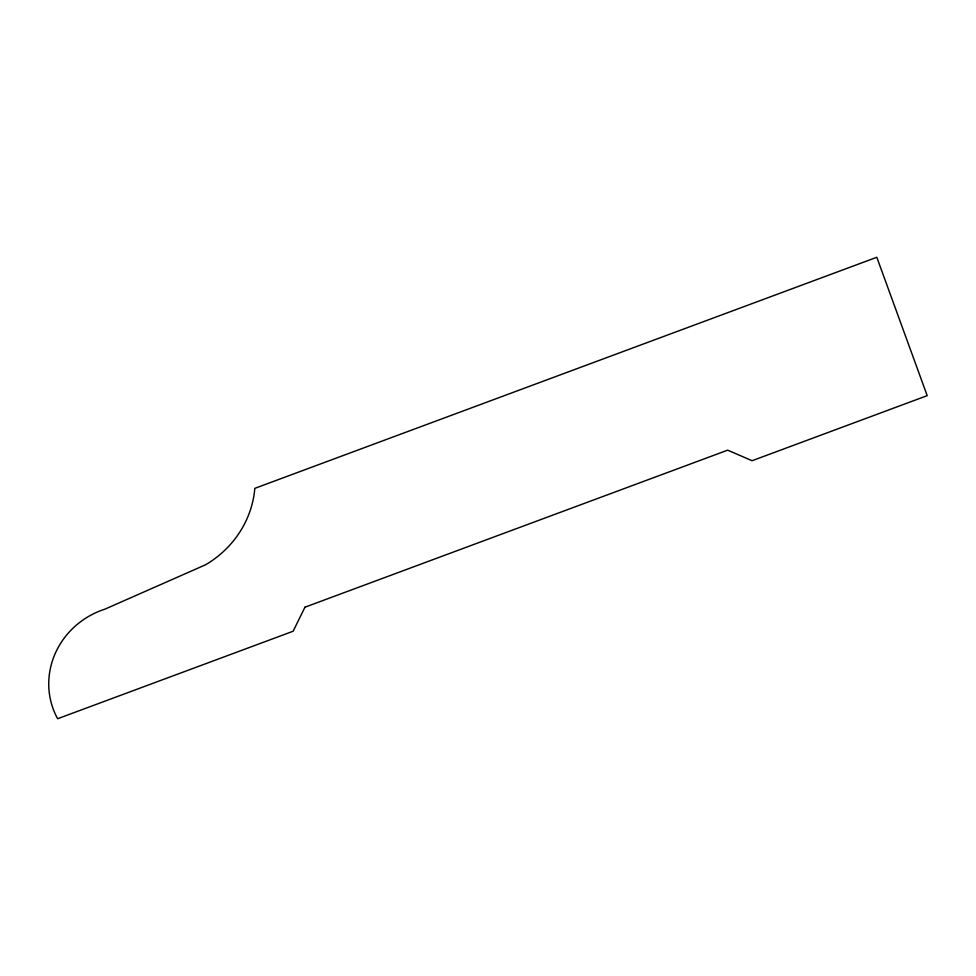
<?xml version="1.0" encoding="UTF-8"?>
<svg xmlns="http://www.w3.org/2000/svg" width="976" height="976" viewBox="0 0 976 976"><rect width="100%" height="100%" fill="white"/><g stroke="black" fill="none" stroke-linecap="round" stroke-linejoin="round"><path stroke-width="1.46" d="M304.963 607.194L293.142 631.228L57.633 718.726A79.129 75.347 -24 0 1 104.993 609.134L205.485 564.811A98.735 94.013 -24 0 0 254.821 488.354L876.814 257.274L927.2 395.658L752.081 460.721L727.669 450.156L304.963 607.194"/></g></svg>
